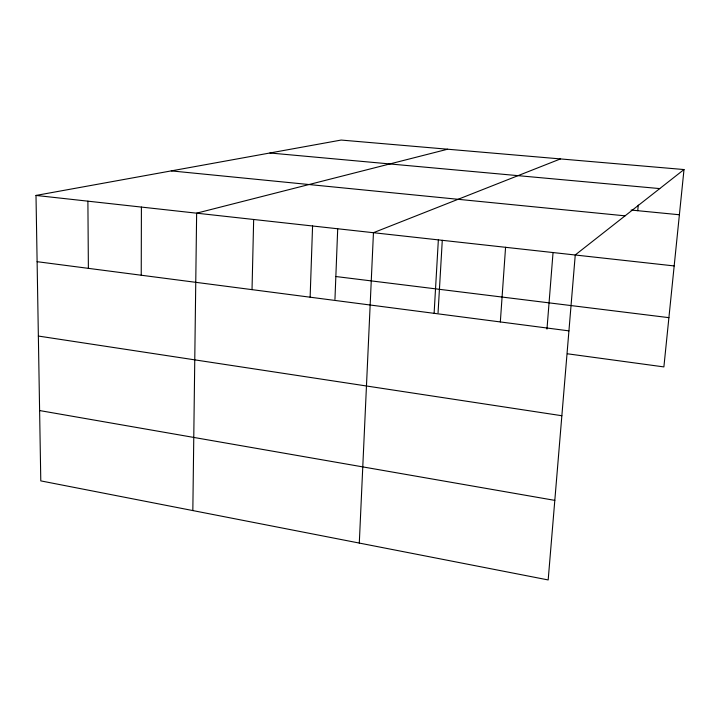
<?xml version="1.0" encoding="UTF-8"?>
<svg xmlns="http://www.w3.org/2000/svg" width="720" height="720" viewBox="0 0 720 720"><rect width="100%" height="100%" fill="white"/><g stroke="black" fill="none" stroke-linecap="round" stroke-linejoin="round"><path stroke-width="1.08" d="M141.237 275.229L141.408 207.072M192.834 510.57L196.641 213.165L447.615 149.22M252.027 289.638L253.665 219.465M310.131 297.198L312.57 225.963M334.953 299.385L337.707 228.789M359.298 543.069L373.455 232.686L560.448 158.922M434.115 313.326L438.354 239.85M438.057 312.768L442.287 240.336M500.328 321.939L505.575 247.266M546.975 329.094L553.041 252.558M637.74 210.699L638.262 205.101M684 169.551L575.253 254.952L548.181 579.942L40.788 480.888L36 195.435L341.163 140.058L684 169.551L663.885 366.912L567.405 353.79M269.91 152.991L659.745 188.595M631.116 210.051L679.392 214.758M171.279 170.892L625.068 215.838M36 195.435L674.181 265.932M335.844 276.525L668.907 317.655M37.107 261.684L568.926 330.867M38.358 336.051L561.861 415.728M39.609 410.553L554.805 500.373M87.894 201.168L88.38 268.353"/></g></svg>
